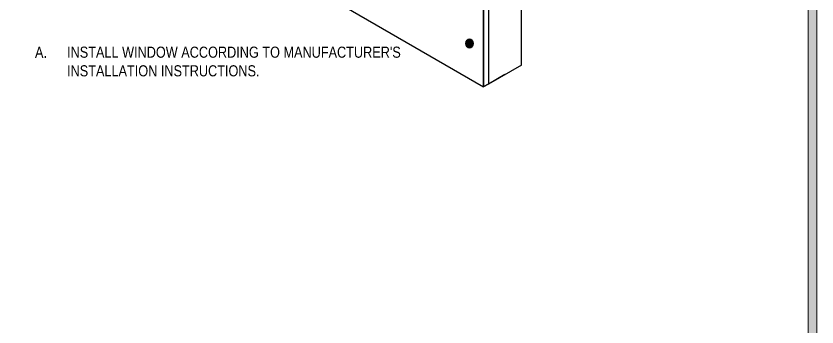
# Model space of a CAD drawing. Header units: inches. Extents: x -22 to 84, y -21 to 19.
# Drawn here: x 59.99 to 71.29, y -8.85 to -4.46 of the extents above; entities that cross this region are included whole.
import ezdxf

# ---------------------------------------------------------------- set-up
doc = ezdxf.new("R2010")
doc.units = ezdxf.units.IN
doc.header["$MEASUREMENT"] = 0
doc.layers.get('0').update_dxf_attribs({"lineweight": 0})
for name, color, linetype, lineweight in [('.ATI-TEXT', 7, 'Continuous', 0), ('G-ANNO-TTLB', 7, 'Continuous', 0), ('TYVEK', 7, 'Continuous', 0)]:
    doc.layers.add(name, color=color, linetype=linetype, lineweight=lineweight)

# ---------------------------------------------------------------- blocks, each defined once
blk = doc.blocks.new('Block_322')
at = {"layer": '.ATI-TEXT', "char_height": 0.2, "attachment_point": 7}
for s, insert in [('\\C18;\\c0;\\FArial Narrow|b0|i0|c1;\\H0.156250;\\W1.000000;A.', (60.26, -5.049)), ("\\C18;\\c0;\\FArial Narrow|b0|i0|c1;\\H0.156250;\\W1.000000;INSTALL WINDOW ACCORDING TO MANUFACTURER'S", (60.712, -5.049)), ('\\C18;\\c0;\\FArial Narrow|b0|i0|c1;\\H0.156250;\\W1.000000;INSTALLATION INSTRUCTIONS.', (60.712, -5.312))]:
    blk.add_mtext(s, dxfattribs=dict(at, insert=insert))

msp = doc.modelspace()

# ---------------------------------------------------------------- hatches: boundary and pattern name
at = {"layer": 'G-ANNO-TTLB', "true_color": 0xff00ff, "transparency": 33554687}
h = msp.add_hatch(color=6, dxfattribs=at)
edge = h.paths.add_edge_path()
edge.add_spline(control_points=[(71.289, -15.074), (71.289, -15.074), (30.602, -15.074), (30.602, -15.074), (30.602, -15.074), (30.602, 19.051), (30.602, 19.051), (30.602, 19.051), (71.289, 19.051), (71.289, 19.051), (71.289, 19.051), (71.289, -15.074), (71.289, -15.074)], knot_values=[0, 0, 0, 0, 1, 1, 1, 2, 2, 2, 3, 3, 3, 4, 4, 4, 4], degree=3, periodic=0)
edge = h.paths.add_edge_path()
edge.add_spline(control_points=[(30.727, 18.926), (30.727, 18.926), (30.727, -14.949), (30.727, -14.949), (30.727, -14.949), (71.164, -14.949), (71.164, -14.949), (71.164, -14.949), (71.164, 18.926), (71.164, 18.926), (71.164, 18.926), (30.727, 18.926), (30.727, 18.926)], knot_values=[0, 0, 0, 0, 1, 1, 1, 2, 2, 2, 3, 3, 3, 4, 4, 4, 4], degree=3, periodic=0)
edge.add_line((30.727, 18.926), (30.727, 18.926))
at = {"layer": 'TYVEK', "true_color": 0x003b71, "transparency": 33554687}
h = msp.add_hatch(color=156, dxfattribs=at)
h.dxf.hatch_style = 2
edge = h.paths.add_edge_path()
edge.add_ellipse((66.389, -4.846), major_axis=(0, 0.0664), ratio=0.766948, start_angle=0, end_angle=360)

# ---------------------------------------------------------------- linework, layer by layer
at = {"color": 18, "lineweight": 0, "true_color": 0x000000}
msp.add_lwpolyline([(30.727, -14.949), (30.727, 18.926), (71.164, 18.926), (71.164, -14.949)], close=True, dxfattribs=at)
at = {"layer": 'G-ANNO-TTLB', "color": 6, "lineweight": 9, "true_color": 0xff00ff}
for p, q in [((71.289, -15.074), (71.289, 19.051)), ((71.164, -14.949), (71.164, 18.926)), ((71.164, 18.926), (71.164, -14.949))]:
    msp.add_line(p, q, dxfattribs=at)
at = {"layer": 'G-ANNO-TTLB'}
for points in [[(71.289, -15.074), (71.289, -15.074), (30.602, -15.074), (30.602, -15.074), (30.602, -15.074), (30.602, 19.051), (30.602, 19.051), (30.602, 19.051), (71.289, 19.051), (71.289, 19.051), (71.289, 19.051), (71.289, -15.074), (71.289, -15.074)], [(30.727, 18.926), (30.727, 18.926), (30.727, -14.949), (30.727, -14.949), (30.727, -14.949), (71.164, -14.949), (71.164, -14.949), (71.164, -14.949), (71.164, 18.926), (71.164, 18.926), (71.164, 18.926), (30.727, 18.926), (30.727, 18.926)]]:
    msp.add_open_spline(points, degree=3, knots=[0, 0, 0, 0, 1, 1, 1, 2, 2, 2, 3, 3, 3, 4, 4, 4, 4], dxfattribs=at)
at = {"layer": 'TYVEK', "color": 165, "lineweight": 25, "true_color": 0x4c5f99}
for p, q in [((67.121, -5.153), (67.121, 0.741)), ((67.121, -5.153), (66.658, -5.422)), ((66.888, -5.285), (66.655, -5.42))]:
    msp.add_line(p, q, dxfattribs=at)
at = {"layer": 'TYVEK', "color": 33, "lineweight": 25, "true_color": 0xcc9966}
for p, q in [((66.655, 0.474), (66.655, -5.42)), ((66.588, -5.453), (66.655, -5.414)), ((66.655, -5.42), (66.588, -5.459))]:
    msp.add_line(p, q, dxfattribs=at)
at = {"layer": 'TYVEK', "color": 18, "lineweight": 25, "true_color": 0x000000}
for p, q in [((66.588, 0.435), (66.588, -5.459)), ((66.588, -5.459), (66.588, -0.368)), ((63.97, -3.944), (66.588, -5.459))]:
    msp.add_line(p, q, dxfattribs=at)
at = {"layer": 'TYVEK', "color": 252, "lineweight": 25, "true_color": 0x848484}
for p, q in [((66.375, -4.846), (66.402, -4.846)), ((66.389, -4.829), (66.389, -4.863))]:
    msp.add_line(p, q, dxfattribs=at)
at = {"layer": 'TYVEK', "color": 18, "lineweight": 25, "true_color": 0x000000}
msp.add_ellipse((66.389, -4.846), major_axis=(0, 0.0664), ratio=0.766948, dxfattribs=at)
at = {"layer": 'TYVEK', "color": 252, "lineweight": 25, "true_color": 0x848484}
msp.add_ellipse((66.389, -4.846), major_axis=(0, 0.0171), ratio=0.788846, dxfattribs=at)

# ---------------------------------------------------------------- block references
at = {"layer": '.ATI-TEXT'}
msp.add_blockref('Block_322', (0, 0), dxfattribs=at)

doc.saveas('drawing.dxf')
